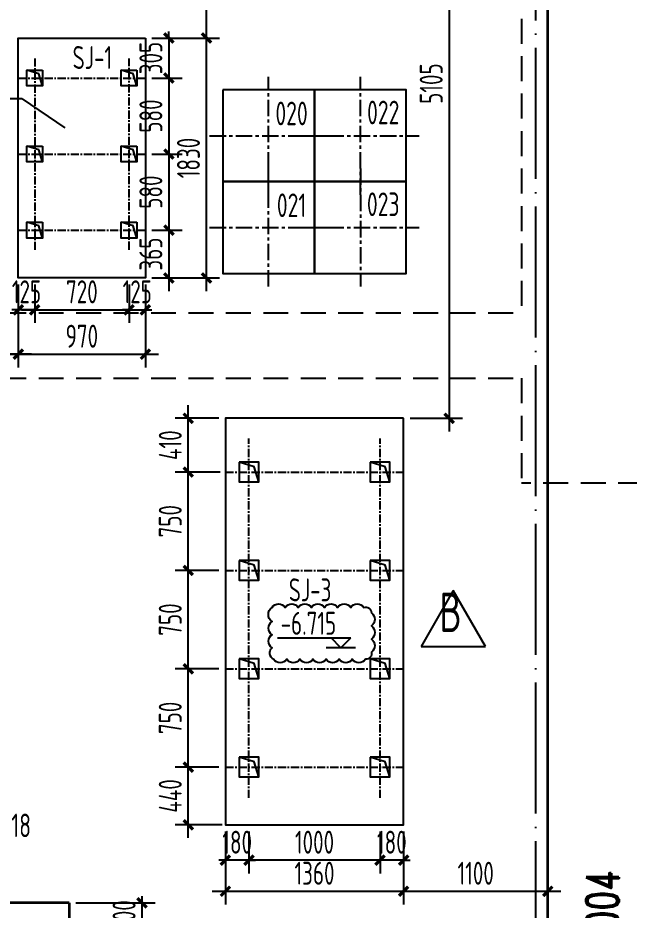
# Model space of a CAD drawing. Extents: x 214073 to 274589, y -287361 to -130190.
# Drawn here: x 238230 to 242894, y -205833 to -199028 of the extents above; entities that cross this region are included whole.
import ezdxf
from ezdxf.enums import TextEntityAlignment as Align

# ---------------------------------------------------------------- set-up
doc = ezdxf.new("R2010")
doc.units = 0
doc.header["$LTSCALE"] = 500
doc.header["$MEASUREMENT"] = 0
for name, pattern in [('CENTER', [2, 1.25, -0.25, 0.25, -0.25]), ('DASHED', [19.05, 12.7, -6.35]), ('DOTE', [2.42, 2, -0.2, 0.02, -0.2])]:
    doc.linetypes.add(name, pattern=pattern)
doc.layers.get('0').update_dxf_attribs({"linetype": 'CONTINUOUS'})
doc.layers.get('Defpoints').update_dxf_attribs({"linetype": 'CONTINUOUS'})
for name, color, linetype in [('1', 7, 'CONTINUOUS'), ('1_3PR_CIVI_D', 7, 'CONTINUOUS'), ('1_3PR_CIVI_E', 7, 'CONTINUOUS'), ('PRDWWP', 7, 'CONTINUOUS'), ('PRDWWP_CenterLine', 7, 'CONTINUOUS'), ('提资', 6, 'CONTINUOUS'), ('用于构件、墙体看线', 7, 'CONTINUOUS')]:
    doc.layers.add(name, color=color, linetype=linetype)
doc.styles.add('ACP1000普通样式', font='tssdeng.shx', dxfattribs={"width": 0.7, "bigfont": 'tssdchn.shx'})
doc.styles.add('romand', font='romand.shx', dxfattribs={"width": 0.7, "height": 200, "bigfont": 'OCHINESE.shx'})
doc.styles.add('TSSD_Dimension', font='Tssdeng.shx', dxfattribs={"width": 0.7, "bigfont": 'tssdchn.shx'})
doc.styles.add('TSSD_Label', font='Tssdeng.shx', dxfattribs={"width": 0.7, "bigfont": 'hztxt.shx'})
doc.styles.add('TSSD_Rein', font='Tssdeng.shx', dxfattribs={"width": 0.7, "bigfont": 'hztxt.shx'})
doc.dimstyles.new('_TCH_ARCH&&100', dxfattribs={"dimtxt": 175, "dimasz": 50, "dimexe": 100, "dimexo": 50, "dimgap": 50, "dimtad": 1, "dimdec": 0, "dimtxsty": 'TSSD_Rein', "dimblk": 'ARCHTICK', "dimcen": 2.5, "dimdle": 100, "dimclrd": 3, "dimclrt": 7, "dimazin": 2, "dimtfac": 1, "dimtdec": 0, "dimtix": 1, "dimtmove": 2, "dimatfit": 3, "dimarcsym": 0})

# ---------------------------------------------------------------- blocks, each defined once
blk = doc.blocks.new('_ArchTick')
at = {"color": 0, "const_width": 0.5}
blk.add_lwpolyline([(-0.71, -0.71), (0.71, 0.71)], dxfattribs=at)
blk = doc.blocks.new('*D2795')
at = {"layer": '1_3PR_CIVI_E', "color": 0, "linetype": 'ByBlock', "lineweight": -2, "transparency": 16777216}
for p, q in [((238673.1, -205776.9), (239277.8, -205776.9)), ((238673.1, -205976.9), (239277.8, -205976.9))]:
    blk.add_line(p, q, dxfattribs=at)
at = {"layer": '1_3PR_CIVI_E', "color": 3, "linetype": 'ByBlock', "lineweight": -2, "transparency": 16777216}
for p, q in [((239177.8, -205776.9), (239177.8, -205726.9)), ((239177.8, -205976.9), (239177.8, -205776.9)), ((239177.8, -205976.9), (239177.8, -206026.9))]:
    blk.add_line(p, q, dxfattribs=at)
at = {"layer": 'Defpoints', "color": 0, "linetype": 'ByBlock', "transparency": 16777216}
for p in [(238623.1, -205776.9, 0), (239177.8, -205776.9), (238623.1, -205976.9, 0)]:
    blk.add_point(p, dxfattribs=at)
at = {"layer": '1_3PR_CIVI_E', "color": 3, "linetype": 'ByBlock', "lineweight": -2, "transparency": 16777216, "xscale": 50, "yscale": 50, "zscale": 50}
for p, rotation in [((239177.8, -205776.9), 270), ((239177.8, -205976.9), 90)]:
    blk.add_blockref('_ArchTick', p, dxfattribs=dict(at, rotation=rotation))
at = {"layer": '1_3PR_CIVI_E', "color": 7, "linetype": 'ByBlock', "transparency": 16777216, "insert": (239040.3, -205876.9), "char_height": 175, "attachment_point": 5, "rotation": 90, "style": 'TSSD_Rein'}
blk.add_mtext('\\A1;200', dxfattribs=at)
blk = doc.blocks.new('*D2856')
at = {"layer": 'Defpoints', "color": 0, "transparency": 16777216}
for p in [(239530.2, -204741.9), (239813.4, -204741.9), (239839, -205181.9)]:
    blk.add_point(p, dxfattribs=at)
at = {"layer": '提资', "color": 3, "lineweight": -2, "transparency": 16777216}
blk.add_line((239530.2, -205281.9), (239530.2, -204641.9), dxfattribs=at)
at = {"layer": '提资', "color": 0, "lineweight": -2, "transparency": 16777216}
for p, q in [((239763.4, -204741.9), (239430.2, -204741.9)), ((239789, -205181.9), (239430.2, -205181.9))]:
    blk.add_line(p, q, dxfattribs=at)
at = {"layer": '提资', "color": 3, "lineweight": -2, "transparency": 16777216, "xscale": 50, "yscale": 50, "zscale": 50}
for p, rotation in [((239530.2, -204741.9), 90), ((239530.2, -205181.9), 270)]:
    blk.add_blockref('_ArchTick', p, dxfattribs=dict(at, rotation=rotation))
at = {"layer": '提资', "color": 7, "transparency": 16777216, "insert": (239392.7, -204961.9), "char_height": 175, "attachment_point": 5, "rotation": 90, "style": 'TSSD_Rein'}
blk.add_mtext('\\A1;440', dxfattribs=at)
blk = doc.blocks.new('*D2857')
at = {"layer": 'Defpoints', "color": 0, "transparency": 16777216}
for p in [(239530.2, -203991.9), (239813.9, -203991.9), (239813.4, -204741.9)]:
    blk.add_point(p, dxfattribs=at)
at = {"layer": '提资', "color": 3, "lineweight": -2, "transparency": 16777216}
blk.add_line((239530.2, -204841.9), (239530.2, -203891.9), dxfattribs=at)
at = {"layer": '提资', "color": 0, "lineweight": -2, "transparency": 16777216}
for p, q in [((239763.9, -203991.9), (239430.2, -203991.9)), ((239763.4, -204741.9), (239430.2, -204741.9))]:
    blk.add_line(p, q, dxfattribs=at)
at = {"layer": '提资', "color": 3, "lineweight": -2, "transparency": 16777216, "xscale": 50, "yscale": 50, "zscale": 50}
for p, rotation in [((239530.2, -203991.9), 90), ((239530.2, -204741.9), 270)]:
    blk.add_blockref('_ArchTick', p, dxfattribs=dict(at, rotation=rotation))
at = {"layer": '提资', "color": 7, "transparency": 16777216, "insert": (239392.7, -204366.9), "char_height": 175, "attachment_point": 5, "rotation": 90, "style": 'TSSD_Rein'}
blk.add_mtext('\\A1;750', dxfattribs=at)
blk = doc.blocks.new('*D2858')
at = {"layer": 'Defpoints', "color": 0, "transparency": 16777216}
for p in [(239530.2, -203241.9), (239813.9, -203241.9), (239813.9, -203991.9)]:
    blk.add_point(p, dxfattribs=at)
at = {"layer": '提资', "color": 3, "lineweight": -2, "transparency": 16777216}
blk.add_line((239530.2, -204091.9), (239530.2, -203141.9), dxfattribs=at)
at = {"layer": '提资', "color": 0, "lineweight": -2, "transparency": 16777216}
for p, q in [((239763.9, -203241.9), (239430.2, -203241.9)), ((239763.9, -203991.9), (239430.2, -203991.9))]:
    blk.add_line(p, q, dxfattribs=at)
at = {"layer": '提资', "color": 3, "lineweight": -2, "transparency": 16777216, "xscale": 50, "yscale": 50, "zscale": 50}
for p, rotation in [((239530.2, -203241.9), 90), ((239530.2, -203991.9), 270)]:
    blk.add_blockref('_ArchTick', p, dxfattribs=dict(at, rotation=rotation))
at = {"layer": '提资', "color": 7, "transparency": 16777216, "insert": (239392.7, -203616.9), "char_height": 175, "attachment_point": 5, "rotation": 90, "style": 'TSSD_Rein'}
blk.add_mtext('\\A1;750', dxfattribs=at)
blk = doc.blocks.new('*D2859')
at = {"layer": 'Defpoints', "color": 0, "transparency": 16777216}
for p in [(239530.2, -202491.9), (239824.3, -202491.9), (239813.9, -203241.9)]:
    blk.add_point(p, dxfattribs=at)
at = {"layer": '提资', "color": 3, "lineweight": -2, "transparency": 16777216}
blk.add_line((239530.2, -203341.9), (239530.2, -202391.9), dxfattribs=at)
at = {"layer": '提资', "color": 0, "lineweight": -2, "transparency": 16777216}
for p, q in [((239774.3, -202491.9), (239430.2, -202491.9)), ((239763.9, -203241.9), (239430.2, -203241.9))]:
    blk.add_line(p, q, dxfattribs=at)
at = {"layer": '提资', "color": 3, "lineweight": -2, "transparency": 16777216, "xscale": 50, "yscale": 50, "zscale": 50}
for p, rotation in [((239530.2, -202491.9), 90), ((239530.2, -203241.9), 270)]:
    blk.add_blockref('_ArchTick', p, dxfattribs=dict(at, rotation=rotation))
at = {"layer": '提资', "color": 7, "transparency": 16777216, "insert": (239392.7, -202866.9), "char_height": 175, "attachment_point": 5, "rotation": 90, "style": 'TSSD_Rein'}
blk.add_mtext('\\A1;750', dxfattribs=at)
blk = doc.blocks.new('*D2860')
at = {"layer": 'Defpoints', "color": 0, "transparency": 16777216}
for p in [(240993.4, -205181.9), (241173.4, -205232.3), (240993.4, -205452.3)]:
    blk.add_point(p, dxfattribs=at)
at = {"layer": '提资', "color": 0, "lineweight": -2, "transparency": 16777216}
for p, q in [((240993.4, -205231.9), (240993.4, -205552.3)), ((241173.4, -205282.3), (241173.4, -205552.3))]:
    blk.add_line(p, q, dxfattribs=at)
at = {"layer": '提资', "color": 3, "lineweight": -2, "transparency": 16777216}
for p, q in [((240993.4, -205452.3), (240943.4, -205452.3)), ((241173.4, -205452.3), (240993.4, -205452.3)), ((241173.4, -205452.3), (241223.4, -205452.3))]:
    blk.add_line(p, q, dxfattribs=at)
at = {"layer": '提资', "color": 3, "lineweight": -2, "transparency": 16777216, "xscale": 50, "yscale": 50, "zscale": 50}
blk.add_blockref('_ArchTick', (240993.4, -205452.3), dxfattribs=at)
at = {"layer": '提资', "color": 3, "lineweight": -2, "transparency": 16777216, "xscale": 50, "yscale": 50, "zscale": 50, "rotation": 180}
blk.add_blockref('_ArchTick', (241173.4, -205452.3), dxfattribs=at)
at = {"layer": '提资', "color": 7, "transparency": 16777216, "insert": (241083.4, -205314.8), "char_height": 175, "attachment_point": 5, "style": 'TSSD_Rein'}
blk.add_mtext('\\A1;180', dxfattribs=at)
blk = doc.blocks.new('*D2861')
at = {"layer": 'Defpoints', "color": 0, "transparency": 16777216}
for p in [(239993.4, -205181.9), (240993.4, -205181.9), (239993.4, -205452.3)]:
    blk.add_point(p, dxfattribs=at)
at = {"layer": '提资', "color": 0, "lineweight": -2, "transparency": 16777216}
for p, q in [((239993.4, -205231.9), (239993.4, -205552.3)), ((240993.4, -205231.9), (240993.4, -205552.3))]:
    blk.add_line(p, q, dxfattribs=at)
at = {"layer": '提资', "color": 3, "lineweight": -2, "transparency": 16777216}
blk.add_line((241093.4, -205452.3), (239893.4, -205452.3), dxfattribs=at)
at = {"layer": '提资', "color": 3, "lineweight": -2, "transparency": 16777216, "xscale": 50, "yscale": 50, "zscale": 50, "rotation": 180}
blk.add_blockref('_ArchTick', (239993.4, -205452.3), dxfattribs=at)
at = {"layer": '提资', "color": 3, "lineweight": -2, "transparency": 16777216, "xscale": 50, "yscale": 50, "zscale": 50}
blk.add_blockref('_ArchTick', (240993.4, -205452.3), dxfattribs=at)
at = {"layer": '提资', "color": 7, "transparency": 16777216, "insert": (240493.4, -205314.8), "char_height": 175, "attachment_point": 5, "style": 'TSSD_Rein'}
blk.add_mtext('\\A1;1000', dxfattribs=at)
blk = doc.blocks.new('*D2862')
at = {"layer": 'Defpoints', "color": 0, "transparency": 16777216}
for p in [(239813.4, -205232.3), (239993.4, -205181.9), (239813.4, -205452.3)]:
    blk.add_point(p, dxfattribs=at)
at = {"layer": '提资', "color": 0, "lineweight": -2, "transparency": 16777216}
for p, q in [((239993.4, -205231.9), (239993.4, -205552.3)), ((239813.4, -205282.3), (239813.4, -205552.3))]:
    blk.add_line(p, q, dxfattribs=at)
at = {"layer": '提资', "color": 3, "lineweight": -2, "transparency": 16777216}
for p, q in [((239813.4, -205452.3), (239763.4, -205452.3)), ((239993.4, -205452.3), (239813.4, -205452.3)), ((239993.4, -205452.3), (240043.4, -205452.3))]:
    blk.add_line(p, q, dxfattribs=at)
at = {"layer": '提资', "color": 3, "lineweight": -2, "transparency": 16777216, "xscale": 50, "yscale": 50, "zscale": 50}
blk.add_blockref('_ArchTick', (239813.4, -205452.3), dxfattribs=at)
at = {"layer": '提资', "color": 3, "lineweight": -2, "transparency": 16777216, "xscale": 50, "yscale": 50, "zscale": 50, "rotation": 180}
blk.add_blockref('_ArchTick', (239993.4, -205452.3), dxfattribs=at)
at = {"layer": '提资', "color": 7, "transparency": 16777216, "insert": (239903.4, -205314.8), "char_height": 175, "attachment_point": 5, "style": 'TSSD_Rein'}
blk.add_mtext('\\A1;180', dxfattribs=at)
blk = doc.blocks.new('*D2863')
at = {"layer": 'Defpoints', "color": 0, "transparency": 16777216}
for p in [(239530.2, -202081.9), (239813.4, -202081.9), (239813.4, -202491.9)]:
    blk.add_point(p, dxfattribs=at)
at = {"layer": '提资', "color": 3, "lineweight": -2, "transparency": 16777216}
blk.add_line((239530.2, -202591.9), (239530.2, -201981.9), dxfattribs=at)
at = {"layer": '提资', "color": 0, "lineweight": -2, "transparency": 16777216}
for p, q in [((239763.4, -202081.9), (239430.2, -202081.9)), ((239763.4, -202491.9), (239430.2, -202491.9))]:
    blk.add_line(p, q, dxfattribs=at)
at = {"layer": '提资', "color": 3, "lineweight": -2, "transparency": 16777216, "xscale": 50, "yscale": 50, "zscale": 50}
for p, rotation in [((239530.2, -202081.9), 90), ((239530.2, -202491.9), 270)]:
    blk.add_blockref('_ArchTick', p, dxfattribs=dict(at, rotation=rotation))
at = {"layer": '提资', "color": 7, "transparency": 16777216, "insert": (239392.7, -202286.9), "char_height": 175, "attachment_point": 5, "rotation": 90, "style": 'TSSD_Rein'}
blk.add_mtext('\\A1;410', dxfattribs=at)
blk = doc.blocks.new('*D2864')
at = {"layer": 'Defpoints', "color": 0, "transparency": 16777216}
for p in [(239813.4, -205181.9), (241173.4, -205181.9), (241173.4, -205689)]:
    blk.add_point(p, dxfattribs=at)
at = {"layer": '提资', "color": 0, "lineweight": -2, "transparency": 16777216}
for p, q in [((239813.4, -205231.9), (239813.4, -205789)), ((241173.4, -205231.9), (241173.4, -205789))]:
    blk.add_line(p, q, dxfattribs=at)
at = {"layer": '提资', "color": 3, "lineweight": -2, "transparency": 16777216}
blk.add_line((239713.4, -205689), (241273.4, -205689), dxfattribs=at)
at = {"layer": '提资', "color": 3, "lineweight": -2, "transparency": 16777216, "xscale": 50, "yscale": 50, "zscale": 50, "rotation": 180}
blk.add_blockref('_ArchTick', (239813.4, -205689), dxfattribs=at)
at = {"layer": '提资', "color": 3, "lineweight": -2, "transparency": 16777216, "xscale": 50, "yscale": 50, "zscale": 50}
blk.add_blockref('_ArchTick', (241173.4, -205689), dxfattribs=at)
at = {"layer": '提资', "color": 7, "transparency": 16777216, "insert": (240493.4, -205551.5), "char_height": 175, "attachment_point": 5, "style": 'TSSD_Rein'}
blk.add_mtext('\\A1;1360', dxfattribs=at)
blk = doc.blocks.new('*D2865')
at = {"layer": 'Defpoints', "color": 0, "transparency": 16777216}
for p in [(242273.1, -196976.9, 0), (241173.4, -202081.9, 0), (241521.5, -202081.9)]:
    blk.add_point(p, dxfattribs=at)
at = {"layer": '提资', "color": 3, "lineweight": -2, "transparency": 16777216}
blk.add_line((241521.5, -196876.9), (241521.5, -202181.9), dxfattribs=at)
at = {"layer": '提资', "color": 0, "lineweight": -2, "transparency": 16777216}
for p, q in [((242223.1, -196976.9), (241421.5, -196976.9)), ((241223.4, -202081.9), (241621.5, -202081.9))]:
    blk.add_line(p, q, dxfattribs=at)
at = {"layer": '提资', "color": 3, "lineweight": -2, "transparency": 16777216, "xscale": 50, "yscale": 50, "zscale": 50}
for p, rotation in [((241521.5, -196976.9), 90), ((241521.5, -202081.9), 270)]:
    blk.add_blockref('_ArchTick', p, dxfattribs=dict(at, rotation=rotation))
at = {"layer": '提资', "color": 7, "transparency": 16777216, "insert": (241384, -199529.4), "char_height": 175, "attachment_point": 5, "rotation": 90, "style": 'TSSD_Rein'}
blk.add_mtext('\\A1;5105', dxfattribs=at)
blk = doc.blocks.new('*D2866')
at = {"layer": 'Defpoints', "color": 0, "transparency": 16777216}
for p in [(238233.1, -201011.9), (239203.1, -201011.9), (239203.1, -201593.3)]:
    blk.add_point(p, dxfattribs=at)
at = {"layer": '提资', "color": 0, "lineweight": -2, "transparency": 16777216}
for p, q in [((238233.1, -201061.9), (238233.1, -201693.3)), ((239203.1, -201061.9), (239203.1, -201693.3))]:
    blk.add_line(p, q, dxfattribs=at)
at = {"layer": '提资', "color": 3, "lineweight": -2, "transparency": 16777216}
blk.add_line((238133.1, -201593.3), (239303.1, -201593.3), dxfattribs=at)
at = {"layer": '提资', "color": 3, "lineweight": -2, "transparency": 16777216, "xscale": 50, "yscale": 50, "zscale": 50, "rotation": 180}
blk.add_blockref('_ArchTick', (238233.1, -201593.3), dxfattribs=at)
at = {"layer": '提资', "color": 3, "lineweight": -2, "transparency": 16777216, "xscale": 50, "yscale": 50, "zscale": 50}
blk.add_blockref('_ArchTick', (239203.1, -201593.3), dxfattribs=at)
at = {"layer": '提资', "color": 7, "transparency": 16777216, "insert": (238718.1, -201455.8), "char_height": 175, "attachment_point": 5, "style": 'TSSD_Rein'}
blk.add_mtext('\\A1;970', dxfattribs=at)
blk = doc.blocks.new('*D2867')
at = {"layer": 'Defpoints', "color": 0, "transparency": 16777216}
for p in [(239203.1, -199181.9), (239203.1, -199486.9), (239382.4, -199486.9)]:
    blk.add_point(p, dxfattribs=at)
at = {"layer": '提资', "color": 0, "lineweight": -2, "transparency": 16777216}
for p, q in [((239253.1, -199181.9), (239482.4, -199181.9)), ((239253.1, -199486.9), (239482.4, -199486.9))]:
    blk.add_line(p, q, dxfattribs=at)
at = {"layer": '提资', "color": 3, "lineweight": -2, "transparency": 16777216}
for p, q in [((239382.4, -199181.9), (239382.4, -199131.9)), ((239382.4, -199181.9), (239382.4, -199486.9)), ((239382.4, -199486.9), (239382.4, -199536.9))]:
    blk.add_line(p, q, dxfattribs=at)
at = {"layer": '提资', "color": 3, "lineweight": -2, "transparency": 16777216, "xscale": 50, "yscale": 50, "zscale": 50}
for p, rotation in [((239382.4, -199181.9), 270), ((239382.4, -199486.9), 90)]:
    blk.add_blockref('_ArchTick', p, dxfattribs=dict(at, rotation=rotation))
at = {"layer": '提资', "color": 7, "transparency": 16777216, "insert": (239244.9, -199334.4), "char_height": 175, "attachment_point": 5, "rotation": 90, "style": 'TSSD_Rein'}
blk.add_mtext('\\A1;305', dxfattribs=at)
blk = doc.blocks.new('*D2868')
at = {"layer": 'Defpoints', "color": 0, "transparency": 16777216}
for p in [(239203.1, -200066.9), (239203.1, -200646.9), (239382.4, -200646.9)]:
    blk.add_point(p, dxfattribs=at)
at = {"layer": '提资', "color": 3, "lineweight": -2, "transparency": 16777216}
blk.add_line((239382.4, -199966.9), (239382.4, -200746.9), dxfattribs=at)
at = {"layer": '提资', "color": 0, "lineweight": -2, "transparency": 16777216}
for p, q in [((239253.1, -200066.9), (239482.4, -200066.9)), ((239253.1, -200646.9), (239482.4, -200646.9))]:
    blk.add_line(p, q, dxfattribs=at)
at = {"layer": '提资', "color": 3, "lineweight": -2, "transparency": 16777216, "xscale": 50, "yscale": 50, "zscale": 50}
for p, rotation in [((239382.4, -200066.9), 90), ((239382.4, -200646.9), 270)]:
    blk.add_blockref('_ArchTick', p, dxfattribs=dict(at, rotation=rotation))
at = {"layer": '提资', "color": 7, "transparency": 16777216, "insert": (239244.9, -200356.9), "char_height": 175, "attachment_point": 5, "rotation": 90, "style": 'TSSD_Rein'}
blk.add_mtext('\\A1;580', dxfattribs=at)
blk = doc.blocks.new('*D2869')
at = {"layer": 'Defpoints', "color": 0, "transparency": 16777216}
for p in [(238358.1, -201011.9), (239078.1, -201011.9), (239078.1, -201254.7)]:
    blk.add_point(p, dxfattribs=at)
at = {"layer": '提资', "color": 0, "lineweight": -2, "transparency": 16777216}
for p, q in [((238358.1, -201061.9), (238358.1, -201354.7)), ((239078.1, -201061.9), (239078.1, -201354.7))]:
    blk.add_line(p, q, dxfattribs=at)
at = {"layer": '提资', "color": 3, "lineweight": -2, "transparency": 16777216}
blk.add_line((238258.1, -201254.7), (239178.1, -201254.7), dxfattribs=at)
at = {"layer": '提资', "color": 3, "lineweight": -2, "transparency": 16777216, "xscale": 50, "yscale": 50, "zscale": 50, "rotation": 180}
blk.add_blockref('_ArchTick', (238358.1, -201254.7), dxfattribs=at)
at = {"layer": '提资', "color": 3, "lineweight": -2, "transparency": 16777216, "xscale": 50, "yscale": 50, "zscale": 50}
blk.add_blockref('_ArchTick', (239078.1, -201254.7), dxfattribs=at)
at = {"layer": '提资', "color": 7, "transparency": 16777216, "insert": (238718.1, -201117.2), "char_height": 175, "attachment_point": 5, "style": 'TSSD_Rein'}
blk.add_mtext('\\A1;720', dxfattribs=at)
blk = doc.blocks.new('*D2870')
at = {"layer": 'Defpoints', "color": 0, "transparency": 16777216}
for p in [(239203.1, -196976.9, 0), (239669.1, -196976.9), (239203.1, -199181.9, 0)]:
    blk.add_point(p, dxfattribs=at)
at = {"layer": '提资', "color": 3, "lineweight": -2, "transparency": 16777216}
blk.add_line((239669.1, -199281.9), (239669.1, -196876.9), dxfattribs=at)
at = {"layer": '提资', "color": 0, "lineweight": -2, "transparency": 16777216}
for p, q in [((239253.1, -196976.9), (239769.1, -196976.9)), ((239253.1, -199181.9), (239769.1, -199181.9))]:
    blk.add_line(p, q, dxfattribs=at)
at = {"layer": '提资', "color": 3, "lineweight": -2, "transparency": 16777216, "xscale": 50, "yscale": 50, "zscale": 50}
for p, rotation in [((239669.1, -196976.9), 90), ((239669.1, -199181.9), 270)]:
    blk.add_blockref('_ArchTick', p, dxfattribs=dict(at, rotation=rotation))
at = {"layer": '提资', "color": 7, "transparency": 16777216, "insert": (239531.6, -198079.4), "char_height": 175, "attachment_point": 5, "rotation": 90, "style": 'TSSD_Rein'}
blk.add_mtext('\\A1;2205', dxfattribs=at)
blk = doc.blocks.new('*D2871')
at = {"layer": 'Defpoints', "color": 0, "transparency": 16777216}
for p in [(237233.1, -200916.8, 0), (238233.1, -201011.9), (237233.1, -201593.3)]:
    blk.add_point(p, dxfattribs=at)
at = {"layer": '提资', "color": 0, "lineweight": -2, "transparency": 16777216}
for p, q in [((237233.1, -200966.8), (237233.1, -201693.3)), ((238233.1, -201061.9), (238233.1, -201693.3))]:
    blk.add_line(p, q, dxfattribs=at)
at = {"layer": '提资', "color": 3, "lineweight": -2, "transparency": 16777216}
blk.add_line((238333.1, -201593.3), (237133.1, -201593.3), dxfattribs=at)
at = {"layer": '提资', "color": 3, "lineweight": -2, "transparency": 16777216, "xscale": 50, "yscale": 50, "zscale": 50, "rotation": 180}
blk.add_blockref('_ArchTick', (237233.1, -201593.3), dxfattribs=at)
at = {"layer": '提资', "color": 3, "lineweight": -2, "transparency": 16777216, "xscale": 50, "yscale": 50, "zscale": 50}
blk.add_blockref('_ArchTick', (238233.1, -201593.3), dxfattribs=at)
at = {"layer": '提资', "color": 7, "transparency": 16777216, "insert": (237733.1, -201455.8), "char_height": 175, "attachment_point": 5, "style": 'TSSD_Rein'}
blk.add_mtext('\\A1;1000', dxfattribs=at)
blk = doc.blocks.new('*D2880')
at = {"layer": 'Defpoints', "color": 0, "transparency": 16777216}
for p in [(239078.1, -201011.9), (239203.1, -201011.9), (239203.1, -201254.7)]:
    blk.add_point(p, dxfattribs=at)
at = {"layer": '提资', "color": 0, "lineweight": -2, "transparency": 16777216}
for p, q in [((239078.1, -201061.9), (239078.1, -201354.7)), ((239203.1, -201061.9), (239203.1, -201354.7))]:
    blk.add_line(p, q, dxfattribs=at)
at = {"layer": '提资', "color": 3, "lineweight": -2, "transparency": 16777216}
for p, q in [((239078.1, -201254.7), (239028.1, -201254.7)), ((239078.1, -201254.7), (239203.1, -201254.7)), ((239203.1, -201254.7), (239253.1, -201254.7))]:
    blk.add_line(p, q, dxfattribs=at)
at = {"layer": '提资', "color": 3, "lineweight": -2, "transparency": 16777216, "xscale": 50, "yscale": 50, "zscale": 50}
blk.add_blockref('_ArchTick', (239078.1, -201254.7), dxfattribs=at)
at = {"layer": '提资', "color": 3, "lineweight": -2, "transparency": 16777216, "xscale": 50, "yscale": 50, "zscale": 50, "rotation": 180}
blk.add_blockref('_ArchTick', (239203.1, -201254.7), dxfattribs=at)
at = {"layer": '提资', "color": 7, "transparency": 16777216, "insert": (239140.6, -201117.2), "char_height": 175, "attachment_point": 5, "style": 'TSSD_Rein'}
blk.add_mtext('\\A1;125', dxfattribs=at)
blk = doc.blocks.new('*D2881')
at = {"layer": 'Defpoints', "color": 0, "transparency": 16777216}
for p in [(238233.1, -201011.9), (238358.1, -201011.9), (238233.1, -201254.7)]:
    blk.add_point(p, dxfattribs=at)
at = {"layer": '提资', "color": 0, "lineweight": -2, "transparency": 16777216}
for p, q in [((238233.1, -201061.9), (238233.1, -201354.7)), ((238358.1, -201061.9), (238358.1, -201354.7))]:
    blk.add_line(p, q, dxfattribs=at)
at = {"layer": '提资', "color": 3, "lineweight": -2, "transparency": 16777216}
for p, q in [((238233.1, -201254.7), (238183.1, -201254.7)), ((238358.1, -201254.7), (238233.1, -201254.7)), ((238358.1, -201254.7), (238408.1, -201254.7))]:
    blk.add_line(p, q, dxfattribs=at)
at = {"layer": '提资', "color": 3, "lineweight": -2, "transparency": 16777216, "xscale": 50, "yscale": 50, "zscale": 50}
blk.add_blockref('_ArchTick', (238233.1, -201254.7), dxfattribs=at)
at = {"layer": '提资', "color": 3, "lineweight": -2, "transparency": 16777216, "xscale": 50, "yscale": 50, "zscale": 50, "rotation": 180}
blk.add_blockref('_ArchTick', (238358.1, -201254.7), dxfattribs=at)
at = {"layer": '提资', "color": 7, "transparency": 16777216, "insert": (238295.6, -201117.2), "char_height": 175, "attachment_point": 5, "style": 'TSSD_Rein'}
blk.add_mtext('\\A1;125', dxfattribs=at)
blk = doc.blocks.new('*D2882')
at = {"layer": 'Defpoints', "color": 0, "transparency": 16777216}
for p in [(239203.1, -199486.9), (239203.1, -200066.9), (239382.4, -200066.9)]:
    blk.add_point(p, dxfattribs=at)
at = {"layer": '提资', "color": 3, "lineweight": -2, "transparency": 16777216}
blk.add_line((239382.4, -199386.9), (239382.4, -200166.9), dxfattribs=at)
at = {"layer": '提资', "color": 0, "lineweight": -2, "transparency": 16777216}
for p, q in [((239253.1, -199486.9), (239482.4, -199486.9)), ((239253.1, -200066.9), (239482.4, -200066.9))]:
    blk.add_line(p, q, dxfattribs=at)
at = {"layer": '提资', "color": 3, "lineweight": -2, "transparency": 16777216, "xscale": 50, "yscale": 50, "zscale": 50}
for p, rotation in [((239382.4, -199486.9), 90), ((239382.4, -200066.9), 270)]:
    blk.add_blockref('_ArchTick', p, dxfattribs=dict(at, rotation=rotation))
at = {"layer": '提资', "color": 7, "transparency": 16777216, "insert": (239244.9, -199776.9), "char_height": 175, "attachment_point": 5, "rotation": 90, "style": 'TSSD_Rein'}
blk.add_mtext('\\A1;580', dxfattribs=at)
blk = doc.blocks.new('*D2883')
at = {"layer": 'Defpoints', "color": 0, "transparency": 16777216}
for p in [(239203.1, -199181.9, 0), (239669.1, -199181.9), (239203.1, -201011.9, 0)]:
    blk.add_point(p, dxfattribs=at)
at = {"layer": '提资', "color": 3, "lineweight": -2, "transparency": 16777216}
blk.add_line((239669.1, -201111.9), (239669.1, -199081.9), dxfattribs=at)
at = {"layer": '提资', "color": 0, "lineweight": -2, "transparency": 16777216}
for p, q in [((239253.1, -199181.9), (239769.1, -199181.9)), ((239253.1, -201011.9), (239769.1, -201011.9))]:
    blk.add_line(p, q, dxfattribs=at)
at = {"layer": '提资', "color": 3, "lineweight": -2, "transparency": 16777216, "xscale": 50, "yscale": 50, "zscale": 50}
for p, rotation in [((239669.1, -199181.9), 90), ((239669.1, -201011.9), 270)]:
    blk.add_blockref('_ArchTick', p, dxfattribs=dict(at, rotation=rotation))
at = {"layer": '提资', "color": 7, "transparency": 16777216, "insert": (239531.6, -200096.9), "char_height": 175, "attachment_point": 5, "rotation": 90, "style": 'TSSD_Rein'}
blk.add_mtext('\\A1;1830', dxfattribs=at)
blk = doc.blocks.new('*D2885')
at = {"layer": 'Defpoints', "color": 0, "transparency": 16777216}
for p in [(241173.4, -205181.9), (242273.1, -205181.9), (242273.1, -205689)]:
    blk.add_point(p, dxfattribs=at)
at = {"layer": '提资', "color": 0, "lineweight": -2, "transparency": 16777216}
for p, q in [((241173.4, -205231.9), (241173.4, -205789)), ((242273.1, -205231.9), (242273.1, -205789))]:
    blk.add_line(p, q, dxfattribs=at)
at = {"layer": '提资', "color": 3, "lineweight": -2, "transparency": 16777216}
blk.add_line((241073.4, -205689), (242373.1, -205689), dxfattribs=at)
at = {"layer": '提资', "color": 3, "lineweight": -2, "transparency": 16777216, "xscale": 50, "yscale": 50, "zscale": 50, "rotation": 180}
blk.add_blockref('_ArchTick', (241173.4, -205689), dxfattribs=at)
at = {"layer": '提资', "color": 3, "lineweight": -2, "transparency": 16777216, "xscale": 50, "yscale": 50, "zscale": 50}
blk.add_blockref('_ArchTick', (242273.1, -205689), dxfattribs=at)
at = {"layer": '提资', "color": 7, "transparency": 16777216, "insert": (241723.3, -205551.5), "char_height": 175, "attachment_point": 5, "style": 'TSSD_Rein'}
blk.add_mtext('\\A1;1100', dxfattribs=at)
blk = doc.blocks.new('*D2886')
at = {"layer": 'Defpoints', "color": 0, "transparency": 16777216}
for p in [(239203.1, -200646.9), (239203.1, -201011.9), (239382.4, -201011.9)]:
    blk.add_point(p, dxfattribs=at)
at = {"layer": '提资', "color": 3, "lineweight": -2, "transparency": 16777216}
blk.add_line((239382.4, -200546.9), (239382.4, -201111.9), dxfattribs=at)
at = {"layer": '提资', "color": 0, "lineweight": -2, "transparency": 16777216}
for p, q in [((239253.1, -200646.9), (239482.4, -200646.9)), ((239253.1, -201011.9), (239482.4, -201011.9))]:
    blk.add_line(p, q, dxfattribs=at)
at = {"layer": '提资', "color": 3, "lineweight": -2, "transparency": 16777216, "xscale": 50, "yscale": 50, "zscale": 50}
for p, rotation in [((239382.4, -200646.9), 90), ((239382.4, -201011.9), 270)]:
    blk.add_blockref('_ArchTick', p, dxfattribs=dict(at, rotation=rotation))
at = {"layer": '提资', "color": 7, "transparency": 16777216, "insert": (239244.9, -200829.4), "char_height": 175, "attachment_point": 5, "rotation": 90, "style": 'TSSD_Rein'}
blk.add_mtext('\\A1;365', dxfattribs=at)

msp = doc.modelspace()

# ---------------------------------------------------------------- linework, layer by layer
at = {"layer": '1', "color": 2}
for p, q in [((241550.7, -203395.1), (241307.3, -203821.3)), ((241799.1, -203821.3), (241550.7, -203395.1)), ((241307.3, -203821.3), (241799.1, -203821.3))]:
    msp.add_line(p, q, dxfattribs=at)
msp.add_lwpolyline([(240169.3, -203523.7, -0.520567), (240269.3, -203523.7, -0.520567), (240369.3, -203523.7, -0.520567), (240469.3, -203523.7, -0.520567), (240569.3, -203523.7, -0.520567), (240669.3, -203523.7, -0.520567), (240769.3, -203523.7, -0.520567), (240869.3, -203523.7, -0.520567), (240927.6, -203565.5, -0.520567), (240927.6, -203665.5, -0.520567), (240927.6, -203765.5, -0.520567), (240927.6, -203865.5, -0.520567), (240881.7, -203919.6, -0.520567), (240781.7, -203919.6, -0.520567), (240681.7, -203919.6, -0.520567), (240581.7, -203919.6, -0.520567), (240481.7, -203919.6, -0.520567), (240381.7, -203919.6, -0.520567), (240281.7, -203919.6, -0.520567), (240181.7, -203919.6, -0.520567), (240169.3, -203832, -0.520567), (240169.3, -203732, -0.520567), (240169.3, -203632, -0.520567)], format="xyb", close=True, dxfattribs=at)
at = {"layer": '1_3PR_CIVI_D', "color": 1, "const_width": 20}
for points in [[(242273.1, -210976.9), (242273.1, -196976.9)], [(238623.1, -205776.9), (235773.1, -205776.9)], [(238623.1, -209826.9), (238623.1, -205776.9)]]:
    msp.add_lwpolyline(points, dxfattribs=at)
at = {"layer": '1_3PR_CIVI_E', "color": 6, "linetype": 'DOTE'}
msp.add_line((242183.1, -214776.9), (242183.1, -195176.7), dxfattribs=at)
at = {"layer": 'PRDWWP', "color": 3}
for points in [[(239793.1, -199576.9), (239793.1, -200276.9), (240493.1, -200276.9), (240493.1, -199576.9)], [(240493.1, -199576.9), (240493.1, -200276.9), (241193.1, -200276.9), (241193.1, -199576.9)], [(239793.1, -200276.9), (239793.1, -200976.9), (240493.1, -200976.9), (240493.1, -200276.9)], [(241193.1, -200276.9), (240493.1, -200276.9), (240493.1, -200976.9), (241193.1, -200976.9)]]:
    msp.add_lwpolyline(points, close=True, dxfattribs=at)
at = {"layer": '提资', "color": 254, "linetype": 'CENTER', "ltscale": 0.1}
for p, q in [((238358.1, -199336.9), (238358.1, -200796.9)), ((239078.1, -200796.9), (239078.1, -199336.9)), ((238233.1, -199486.9), (239203.1, -199486.9)), ((238233.1, -200066.9), (239203.1, -200066.9)), ((238233.1, -200646.9), (239203.1, -200646.9)), ((239993.4, -204977.6), (239993.4, -202234.8)), ((240993.4, -204977.6), (240993.4, -202234.8)), ((239813.4, -202491.9), (241173.4, -202491.9)), ((239813.4, -203241.9), (241173.4, -203241.9)), ((239813.4, -203991.9), (241173.4, -203991.9)), ((239813.4, -204741.9), (241173.4, -204741.9))]:
    msp.add_line(p, q, dxfattribs=at)
at = {"layer": '提资', "color": 254, "linetype": 'CENTER', "ltscale": 0.2}
for p, q in [((240143.1, -200376.9), (240143.1, -199476.9)), ((240843.1, -200376.9), (240843.1, -199476.9)), ((239693.1, -199926.9), (240593.1, -199926.9)), ((240393.1, -199926.9), (241293.1, -199926.9)), ((240143.1, -201076.9), (240143.1, -200176.9)), ((240843.1, -200176.9), (240843.1, -201076.9)), ((239693.1, -200626.9), (240593.1, -200626.9)), ((240393.1, -200626.9), (241293.1, -200626.9))]:
    msp.add_line(p, q, dxfattribs=at)
at = {"layer": '提资', "color": 0, "ltscale": 0.001}
for p, q in [((238263, -199646.1, 0), (238038.9, -199646.1, 0)), ((238263, -199646.1, 0), (238589.3, -199867.8, 0)), ((240210.3, -203756.7), (240769.8, -203756.7)), ((240694.8, -203831.7), (240619.8, -203756.7)), ((240694.8, -203831.7), (240769.8, -203756.7)), ((240806.9, -203831.7), (240582.8, -203831.7))]:
    msp.add_line(p, q, dxfattribs=at)
at = {"layer": '提资', "ltscale": 0.001}
for points in [[(239203.1, -199181.9), (239203.1, -201011.9), (238233.1, -201011.9), (238233.1, -199181.9)], [(241173.4, -202081.9), (239813.4, -202081.9), (239813.4, -205181.9), (241173.4, -205181.9)], [(239918.4, -202416.9), (239918.4, -202566.9), (240068.4, -202566.9), (240068.4, -202416.9)], [(240918.4, -202416.9), (240918.4, -202566.9), (241068.4, -202566.9), (241068.4, -202416.9)], [(239918.4, -203166.9), (239918.4, -203316.9), (240068.4, -203316.9), (240068.4, -203166.9)], [(240918.4, -203166.9), (240918.4, -203316.9), (241068.4, -203316.9), (241068.4, -203166.9)], [(239918.4, -203916.9), (239918.4, -204066.9), (240068.4, -204066.9), (240068.4, -203916.9)], [(240918.4, -203916.9), (240918.4, -204066.9), (241068.4, -204066.9), (241068.4, -203916.9)], [(239918.4, -204666.9), (239918.4, -204816.9), (240068.4, -204816.9), (240068.4, -204666.9)], [(240918.4, -204666.9), (240918.4, -204816.9), (241068.4, -204816.9), (241068.4, -204666.9)]]:
    msp.add_lwpolyline(points, close=True, dxfattribs=at)
at = {"layer": '提资'}
for points in [[(238418.1, -199426.9), (238418.1, -199546.9), (238298.1, -199546.9), (238298.1, -199426.9)], [(239138.1, -199426.9), (239138.1, -199546.9), (239018.1, -199546.9), (239018.1, -199426.9)], [(238418.1, -200006.9), (238418.1, -200126.9), (238298.1, -200126.9), (238298.1, -200006.9)], [(239138.1, -200006.9), (239138.1, -200126.9), (239018.1, -200126.9), (239018.1, -200006.9)], [(238418.1, -200586.9), (238418.1, -200706.9), (238298.1, -200706.9), (238298.1, -200586.9)], [(239138.1, -200586.9), (239138.1, -200706.9), (239018.1, -200706.9), (239018.1, -200586.9)]]:
    msp.add_lwpolyline(points, close=True, dxfattribs=at)
at = {"layer": '提资', "ltscale": 0.001}
for points in [[(238418.1, -199546.9), (238389.3, -199455.3), (238298.1, -199426.9)], [(239138.1, -199546.9), (239109.3, -199455.3), (239018.1, -199426.9)], [(238418.1, -200126.9), (238389.3, -200035.3), (238298.1, -200006.9)], [(239138.1, -200126.9), (239109.3, -200035.3), (239018.1, -200006.9)], [(238418.1, -200706.9), (238389.3, -200615.3), (238298.1, -200586.9)], [(239138.1, -200706.9), (239109.3, -200615.3), (239018.1, -200586.9)], [(240068.4, -202566.9), (240031.8, -202451.4), (239918.4, -202416.9)], [(241068.4, -202566.9), (241031.8, -202451.4), (240918.4, -202416.9)], [(240068.4, -203316.9), (240031.8, -203201.4), (239918.4, -203166.9)], [(241068.4, -203316.9), (241031.8, -203201.4), (240918.4, -203166.9)], [(240068.4, -204066.9), (240031.8, -203951.4), (239918.4, -203916.9)], [(241068.4, -204066.9), (241031.8, -203951.4), (240918.4, -203916.9)], [(240068.4, -204816.9), (240031.8, -204701.4), (239918.4, -204666.9)], [(241068.4, -204816.9), (241031.8, -204701.4), (240918.4, -204666.9)]]:
    msp.add_lwpolyline(points, dxfattribs=at)
at = {"layer": '用于构件、墙体看线', "linetype": 'DASHED', "ltscale": 0.03}
for p, q in [((242073.1, -196176.9), (242073.1, -201276.9)), ((228673.1, -201276.9), (242073.1, -201276.9)), ((228673.1, -201776.9), (242073.1, -201776.9)), ((242073.1, -201776.9), (242073.1, -202576.9)), ((245573.1, -202576.9), (242073.1, -202576.9))]:
    msp.add_line(p, q, dxfattribs=at)

# ---------------------------------------------------------------- texts
at = {"layer": '1', "color": 2, "style": 'TSSD_Label', "width": 0.7}
msp.add_text('B', height=300, dxfattribs=at).set_placement((241617.3, -203801.3), align=Align.BOTTOM_RIGHT)
at = {"layer": '1_3PR_CIVI_E', "color": 7, "style": 'romand', "width": 0.7}
msp.add_text('P1004', height=250, rotation=90, dxfattribs=at).set_placement((242815.7, -206286.1))
at = {"layer": 'PRDWWP_CenterLine', "color": 3, "style": 'TSSD_Dimension', "width": 0.7}
for s, p in [('022', (241017.7, -199749.5)), ('020', (240318.3, -199757.1)), ('021', (240318.3, -200457.1)), ('023', (241017.7, -200449.5)), ('018', (238213.7, -205186.6))]:
    msp.add_text(s, height=180, dxfattribs=at).set_placement(p, align=Align.MIDDLE_CENTER)
at = {"layer": '提资', "color": 0, "ltscale": 0.001, "style": 'ACP1000普通样式', "width": 0.7}
for s, p in [('SJ-1', (238647.6, -199417.9)), ('SJ-3', (240297.2, -203477.8)), ('-6.715', (240235, -203732.8))]:
    msp.add_text(s, height=175, dxfattribs=at).set_placement(p)

# ---------------------------------------------------------------- dimensions: what is measured, and where the dimension line sits
at = {"layer": '1_3PR_CIVI_E', "color": 3, "linetype": 'ByBlock'}
dim = msp.add_linear_dim(base=(239177.8, -205776.9, 0), p1=(238623.1, -205976.9), p2=(238623.1, -205776.9), angle=90, dimstyle='_TCH_ARCH&&100', override={"dimfxl": 250}, dxfattribs=at)
dim.commit()
dim.dimension.update_dxf_attribs({"geometry": '*D2795', "text_midpoint": (239040.3, -205876.9, 0)})
at = {"layer": '提资', "color": 3}
for base, p1, p2, angle, picture, middle in [((239669.1, -196976.9, 0), (239203.1, -199181.9), (239203.1, -196976.9), 90, '*D2870', (239531.6, -198079.4, 0)), ((241521.5, -202081.9, 0), (242273.1, -196976.9), (241173.4, -202081.9), 90, '*D2865', (241384, -199529.4, 0)), ((239669.1, -199181.9, 0), (239203.1, -201011.9), (239203.1, -199181.9), 90, '*D2883', (239531.6, -200096.9, 0)), ((239382.4, -199486.9), (239203.1, -199181.9), (239203.1, -199486.9), 270, '*D2867', (239244.9, -199334.4)), ((239382.4, -200066.9), (239203.1, -199486.9), (239203.1, -200066.9), 270, '*D2882', (239244.9, -199776.9)), ((239382.4, -200646.9), (239203.1, -200066.9), (239203.1, -200646.9), 270, '*D2868', (239244.9, -200356.9)), ((239382.4, -201011.9), (239203.1, -200646.9), (239203.1, -201011.9), 270, '*D2886', (239244.9, -200829.4)), ((237233.1, -201593.3), (238233.1, -201011.9), (237233.1, -200916.8, 0), 180, '*D2871', (237733.1, -201455.8)), ((239203.1, -201593.3), (238233.1, -201011.9), (239203.1, -201011.9), 180, '*D2866', (238718.1, -201455.8)), ((239078.1, -201254.7), (238358.1, -201011.9), (239078.1, -201011.9), 180, '*D2869', (238718.1, -201117.2)), ((239203.1, -201254.7), (239078.1, -201011.9), (239203.1, -201011.9), 180, '*D2880', (239140.6, -201117.2)), ((239530.2, -202081.9), (239813.4, -202491.9), (239813.4, -202081.9), 270, '*D2863', (239392.7, -202286.9)), ((239530.2, -202491.9), (239813.9, -203241.9), (239824.3, -202491.9), 270, '*D2859', (239392.7, -202866.9)), ((239530.2, -203241.9), (239813.9, -203991.9), (239813.9, -203241.9), 270, '*D2858', (239392.7, -203616.9)), ((239530.2, -203991.9), (239813.4, -204741.9), (239813.9, -203991.9), 270, '*D2857', (239392.7, -204366.9)), ((239530.2, -204741.9), (239839, -205181.9), (239813.4, -204741.9), 270, '*D2856', (239392.7, -204961.9))]:
    dim = msp.add_linear_dim(base=base, p1=p1, p2=p2, angle=angle, dimstyle='_TCH_ARCH&&100', override={"dimfxl": 100}, dxfattribs=at)
    dim.commit()
    dim.dimension.update_dxf_attribs({"geometry": picture, "text_midpoint": middle})
for base, p1, p2, picture, middle in [((238233.1, -201254.7), (238358.1, -201011.9), (238233.1, -201011.9), '*D2881', (238295.6, -201117.2)), ((239813.4, -205452.3), (239993.4, -205181.9), (239813.4, -205232.3), '*D2862', (239903.4, -205314.8)), ((241173.4, -205689), (239813.4, -205181.9), (241173.4, -205181.9), '*D2864', (240493.4, -205551.5)), ((239993.4, -205452.3), (240993.4, -205181.9), (239993.4, -205181.9), '*D2861', (240493.4, -205314.8)), ((240993.4, -205452.3), (241173.4, -205232.3), (240993.4, -205181.9), '*D2860', (241083.4, -205314.8)), ((242273.1, -205689), (241173.4, -205181.9), (242273.1, -205181.9), '*D2885', (241723.3, -205551.5))]:
    dim = msp.add_linear_dim(base=base, p1=p1, p2=p2, dimstyle='_TCH_ARCH&&100', override={"dimfxl": 100}, dxfattribs=at)
    dim.commit()
    dim.dimension.update_dxf_attribs({"geometry": picture, "text_midpoint": middle})

doc.saveas('drawing.dxf')
